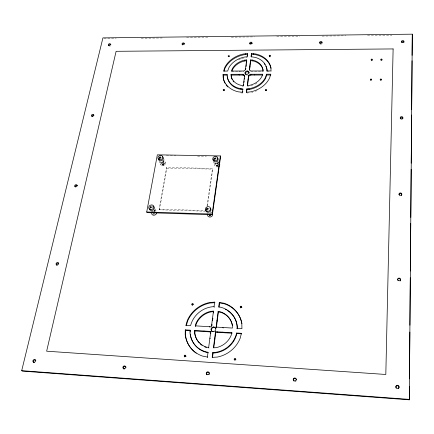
<?xml version="1.0" encoding="UTF-8"?>
<svg xmlns="http://www.w3.org/2000/svg" width="434" height="434" viewBox="0 0 434 434"><rect width="100%" height="100%" fill="white"/><g stroke="black" fill="none" stroke-linecap="round" stroke-linejoin="round"><path stroke-width="0.33" stroke-dasharray="2.17 1.63" d="M206.72 210.598L207.306 206.579M207.403 205.911L212.763 169.103L212.524 168.403L166.558 167.459L159.142 209.145L159.468 209.79L205.277 211.222M206.562 209.275L206.953 206.595M207.051 205.922L212.524 168.403M159.468 209.79L166.862 168.148L166.558 167.459M247.488 86.382L248.514 86.274M247.141 93.017L248.682 92.849M163.157 164.589L162.62 164.578M245.926 57.706L247.25 57.619M103.954 38.664L116.149 38.517M141.218 38.225L162.224 37.975M186.615 37.687L208.298 37.432M231.338 37.161L254.373 36.885M276.735 36.624L299.769 36.353M322.131 36.087L345.844 35.805M367.527 35.55L391.918 35.262M231.74 71.843L243.924 71.8M250.836 71.778L263.134 71.74M267.035 71.729L271.19 71.713M166.461 155.697L175.933 155.86M197.589 156.245L206.389 156.403M166.862 168.148L212.763 169.103M159.142 209.145L205.016 210.571M242.134 86.236L243.458 86.377M240.582 92.838L242.573 93.06M154.211 209.747L155.068 211.412M155.014 208.906L156.517 211.835M159.018 160.878L160.759 164.736M160.607 161.795L161.687 164.188M161.98 163.922L162.419 164.801M163.151 160.374L164.215 162.777M164.085 163.298A1.069 0.884 -23.3 0 1 162.886 164.616A1.069 0.884 -23.3 0 1 162.316 163.195A1.069 0.884 -23.3 0 1 164.085 163.298L164.388 163.992A1.069 0.884 -23.3 0 1 163.195 165.311A1.069 0.884 -23.3 0 1 162.625 163.889A1.069 0.884 -23.3 0 1 164.388 163.992M163.385 158.242L165.338 162.669M213.669 161.996L214.96 165.815M214.971 162.544L215.785 164.969M218.177 164.101L218.248 164.323A1.08 0.911 -18.4 0 0 216.783 163.732A1.08 0.911 -18.4 0 0 216.354 165.191L216.544 165.918M217.803 161.698L218.6 164.123A1.47 1.237 -18.4 0 0 216.615 163.45A1.47 1.237 -18.4 0 0 215.991 165.354A1.47 1.237 -18.4 0 0 218.194 165.365M239.487 71.03L239.671 71.816M159.441 158.828A1.899 1.562 -23.2 0 1 161.887 157.732M150.376 208.239A1.969 1.671 -27 0 1 152.947 207.192M206.774 209.985A1.986 1.725 -21.4 0 1 209.367 208.917M214.152 159.652A1.92 1.611 -18.3 0 1 216.268 158.676M149.822 208.477A1.969 1.671 -27 0 1 150.918 206.709A1.969 1.671 -27 0 1 153.018 206.736M206.513 209.324A1.991 1.725 -21.4 0 1 209.888 208.77M213.729 159.349A1.92 1.611 -18.3 0 1 216.886 158.296M158.98 158.535A1.899 1.568 -23.2 0 1 161.573 157.021M153.734 214.309A1.107 0.944 -27.1 0 1 153.457 213.642M270.16 56.962A0.608 0.472 -12 0 1 269.704 56.968M321.567 43.964A1.221 0.944 -8.3 0 1 320.091 43.942M256.879 83.046A16.242 12.836 -13.8 0 1 253.744 84.82M252.621 85.281A16.242 12.836 -13.8 0 1 250.868 85.856M154.688 213.723A1.107 0.944 -27.1 0 1 153.511 213.75M238.478 59.903A20.181 15.949 -13.8 0 1 240.252 59.133M241.467 58.693A20.181 15.949 -13.8 0 1 243.989 57.999M218.139 165.251A1.08 0.911 -18.4 0 1 216.506 165.468A1.08 0.911 -18.4 0 1 216.712 164.047A1.08 0.911 -18.4 0 1 218.269 164.323M110.144 46.118A1.15 0.857 -22.2 0 1 109.563 46.232M209.98 216.311A1.118 0.971 -21.5 0 1 209.313 215.324M257.091 90.608A24.369 19.253 -13.8 0 1 255.311 91.341M252.838 92.144A24.369 19.253 -13.8 0 1 251.584 92.469M210.821 215.438A1.118 0.977 -21.4 0 1 209.275 215.389M218.172 166.141A1.08 0.911 -18.4 0 1 216.745 166.168A1.08 0.911 -18.4 0 1 216.734 164.92A1.08 0.911 -18.4 0 1 218.161 164.676M247.977 74.832A2.029 1.606 -13.8 0 1 246.441 75.001M402.372 119.328A1.335 1.085 -0.4 0 1 400.745 119.35M399.833 195.929A1.411 1.21 3.2 0 1 399.513 195.767M381.736 60.765A0.635 0.494 -3.7 0 1 381.106 60.771M372.182 60.744A0.629 0.494 -4.4 0 1 371.287 60.749M210.474 215.383A1.118 0.977 -21.4 0 1 209.378 215.351M210.463 212.378A2.631 2.289 -21.4 0 1 211.7 212.731M206.454 209.334A2.653 2.306 -21.4 0 1 210.105 208.58M207.013 210.669A1.535 1.335 -21.4 0 1 209.313 209.356M211.076 215.4A1.524 1.324 -21.4 0 1 208.96 215.524M209.703 213.23A1.524 1.324 -21.4 0 1 210.474 213.181M149.801 206.942A2.631 2.23 -27 0 1 150.88 206.123M151.531 205.911A2.631 2.23 -27 0 1 152.193 205.852M150.034 208.26A1.79 1.519 -27 0 1 151.222 206.747A1.79 1.519 -27 0 1 153.088 206.985M154.612 209.774A1.785 1.514 -27 0 1 154.189 211.683M151.499 211.504A1.785 1.514 -27 0 1 151.352 211.136M152.198 211.7A2.604 2.213 -27.1 0 1 153.262 210.886M153.907 210.68A2.604 2.213 -27.1 0 1 156.207 211.347M152.269 211.081A2.631 2.23 -27 0 1 151.602 211.141M149.708 208.146A2.631 2.23 -27 0 1 153.083 206.606M150.799 208.233A1.519 1.291 -27 0 1 152.497 207.506M154.694 213.821A1.508 1.28 -27.1 0 1 152.947 213.718M153.397 211.608A1.508 1.28 -27.1 0 1 154.857 211.521M206.763 208.195A2.658 2.306 -21.4 0 1 207.354 207.837M206.649 209.595A1.812 1.568 -21.4 0 1 209.655 208.716M211.049 211.911A1.801 1.562 -21.4 0 1 210.821 213.132M213.62 158.448A2.566 2.154 -18.3 0 1 214.081 158.003M214.651 157.661A2.566 2.154 -18.3 0 1 216.588 157.477M213.984 159.305A1.747 1.465 -18.3 0 1 216.886 158.453M218.036 161.448A1.736 1.459 -18.3 0 1 217.13 163.618A1.736 1.459 -18.3 0 1 214.863 162.772M218.118 165.251A1.08 0.911 -18.4 0 1 216.49 165.468A1.08 0.911 -18.4 0 1 216.691 164.047A1.08 0.911 -18.4 0 1 218.248 164.323M218.042 165.028A1.08 0.911 -18.4 0 1 216.354 165.191M218.242 166.683A2.539 2.137 -18.4 0 1 214.787 164.725A2.539 2.137 -18.4 0 1 218.779 162.907M217.797 161.443A2.561 2.154 -18.3 0 1 217.331 161.887M213.772 159.164A2.561 2.154 -18.3 0 1 216.734 158.198M214.38 160.075A1.481 1.242 -18.3 0 1 216.544 159.153M162.994 160.406A2.533 2.089 -23.3 0 1 162.522 160.851M159.169 158.166A2.533 2.089 -23.3 0 1 161.475 157.124M159.723 159.061A1.465 1.21 -23.3 0 1 161.16 158.036M158.931 157.461A2.539 2.089 -23.2 0 1 161.242 156.414M159.251 158.302A1.725 1.421 -23.2 0 1 161.784 157.249M163.298 160.135A1.72 1.421 -23.3 0 1 162.777 162.462A1.72 1.421 -23.3 0 1 160.396 161.73M162.528 164.361A1.069 0.884 -23.3 0 0 163.987 163.265A1.069 0.884 -23.3 0 0 162.338 162.821A1.069 0.884 -23.3 0 0 162.528 164.361M162.05 165.772A2.512 2.078 -23.3 0 0 165.484 163.189A2.512 2.078 -23.3 0 0 161.611 162.153A2.512 2.078 -23.3 0 0 162.05 165.772M162.506 164.708A1.454 1.204 -23.3 0 0 164.34 163.065A1.454 1.204 -23.3 0 0 162.007 162.679A1.454 1.204 -23.3 0 0 162.506 164.708"/><path stroke-width="0.65" d="M409.311 399.828L412.3 34.172L102.923 37.888L21.7 370.663L22.275 371.103L409.311 399.828L409.419 386.265M409.479 378.806L409.859 332.021M409.913 325.24L410.293 277.771M410.347 270.995L410.732 223.526M410.781 217.423L411.166 169.282M411.215 163.179L411.606 115.037M411.649 109.612L412.04 60.793M412.083 55.368L412.3 34.172M194.622 330.453L194.92 330.963L211.054 331.95L210.783 331.44L194.622 330.453L194.6 332.949A19.459 18.13 -34.1 0 0 206.15 347.037L208.656 347.536L208.933 348.025M194.92 330.963L194.899 333.458A19.427 18.103 -34.2 0 0 199.38 343.001M185.584 330.393L190.385 330.686L190.081 330.176L185.269 329.883L185.584 330.393L185.513 335.292A29.149 27.163 -34.2 0 0 196.233 353.216M185.269 329.883L185.199 334.788A29.192 27.196 -34.2 0 0 202.445 356.059L207.398 357.057L207.68 357.535M267.051 71.181L267.084 70.096A20.181 15.949 -13.8 0 0 265.841 66.114M237.018 328.343L237.138 326.976A24.13 22.476 -34.2 0 0 218.725 306.865L219.306 302.379L224.134 303.263A29.192 27.196 -34.2 0 1 241.83 323.715L241.939 328.641L237.018 328.343L237.246 328.858L237.365 327.496A24.092 22.449 -34.2 0 0 227.579 310.619M190.081 330.176L189.924 331.538A24.13 22.476 -34.2 0 0 208.027 352.283L207.398 357.057M190.228 332.043L190.336 331.137M212.834 352.457L212.199 357.383L217.353 357.057A29.192 27.196 -34.2 0 0 240.186 338.211L241.412 333.307L236.622 333.014A24.13 22.476 -34.2 0 1 214.25 352.511L212.834 352.457L213.105 352.94L212.552 357.242M215.514 331.728L213.43 347.846L216.034 347.677A19.459 18.13 -34.1 0 0 231.208 335.205L231.843 332.721L215.514 331.728L215.779 332.238L213.788 347.661M216.11 327.095L218.139 311.384L220.608 311.845A19.459 18.13 -34.1 0 1 232.358 325.565L232.396 328.066L216.11 327.095L216.376 327.61L218.4 311.921L218.139 311.384M246.892 88.84L246.447 92.296L250.781 91.84A24.402 19.27 -13.8 0 0 269.72 77.681L270.675 74.203L266.574 74.214L265.337 77.74A20.214 15.96 -13.8 0 1 248.932 88.726L246.892 88.84L246.702 92.491M248.617 75.462L247.309 85.601L249.501 85.368A16.264 12.846 -13.8 0 0 262.093 75.988L262.586 74.225L250.244 74.257L248.617 75.462L247.575 85.72M250.63 59.897L249.349 69.803L250.662 70.992L262.977 70.948L262.901 69.201A16.264 12.846 -13.8 0 0 252.729 60.109L250.63 59.897L249.599 70.015M251.454 53.518L251.036 56.74L255.187 57.364A20.214 15.96 -13.8 0 1 266.932 69.299L266.888 70.932L271.044 70.921L270.876 67.482A24.402 19.27 -13.8 0 0 255.561 53.925L251.454 53.518L251.291 56.892M218.98 307.408L219.561 302.927L219.306 302.379M208.656 347.536L210.783 331.44M213.468 311.124L211.396 326.813L195.278 325.847L195.956 323.411A19.459 18.13 -34.1 0 1 210.929 311.303L213.468 311.124L213.561 312.957M214.309 307.288L214.049 306.746L214.656 302.129L209.693 302.487A29.192 27.196 -34.2 0 0 187.309 320.52L185.953 325.288L186.262 325.804L187.613 321.041A29.149 27.163 -34.2 0 1 209.958 303.03L214.917 302.677L214.656 302.129M244.613 75.473L243.273 85.601L241.147 85.368A16.264 12.846 -13.8 0 1 231.11 76.058L231.078 74.312L243.306 74.279L244.613 75.473L244.792 76.254L243.49 75.06L243.306 74.279M212.047 324.42L211.884 325.641L211.618 325.126M212.703 319.446L212.877 318.149M242.649 92.496L242.801 91.368M243.545 85.72L243.718 84.397M243.979 82.411L244.158 81.087M244.407 79.178L244.564 78.011M245.693 69.456L245.845 68.301M246.078 66.505L246.333 64.574M246.507 63.288L246.756 61.362M247.423 56.311L247.597 55.004M212.383 214.732L212.128 214.071L220.369 155.931L157.341 154.829L146.714 211.987L147.061 212.638L212.383 214.732L220.597 156.652L220.369 155.931M231.913 71.263L232.266 70.107A16.242 12.836 -13.8 0 1 244.7 60.955L246.843 60.717M224.009 71.301L224.883 68.469A24.369 19.253 -13.8 0 1 243.485 54.82L247.684 54.348M266.574 74.214L266.726 75.006L265.489 78.527A20.181 15.949 -13.8 0 1 249.111 89.496L247.071 89.616M262.586 74.225L262.744 75.017L250.418 75.044L248.796 76.248M213.734 311.661L211.195 311.84A19.427 18.103 -34.2 0 0 196.249 323.932L195.571 326.363L195.278 325.847M223.147 74.328L227.226 74.317L227.134 75.95A20.214 15.96 -13.8 0 0 238.619 88.205L242.839 88.894L242.389 92.29L238.19 91.818A24.402 19.27 -13.8 0 1 223.184 77.762L223.147 74.328L223.396 78.543A24.369 19.253 -13.8 0 0 225.083 83.29M223.358 75.109L227.432 75.104M231.078 74.312L231.279 75.093L243.49 75.06M266.726 75.006L270.821 74.995L270.675 74.203M214.049 306.746L212.671 306.713A24.13 22.476 -34.2 0 0 190.607 325.571L185.953 325.288M146.714 211.987L212.128 214.071M213.105 352.94L214.521 352.988A24.092 22.449 -34.2 0 0 236.85 333.524L241.635 333.817M215.779 332.238L232.082 333.231L231.843 332.721M21.7 370.663L409.37 399.394M251.622 54.321L255.724 54.727A24.369 19.253 -13.8 0 1 271.022 68.279M250.803 60.695L252.897 60.906A16.242 12.836 -13.8 0 1 263.058 69.993L263.107 71.16M243.024 89.67L238.808 88.981A20.181 15.949 -13.8 0 1 227.335 76.731M219.561 302.927L224.378 303.811A29.149 27.163 -34.2 0 1 241.939 323.596M218.4 311.921L220.857 312.377A19.427 18.103 -34.2 0 1 232.494 325.5M204.018 331.028L204.3 331.538M209.899 338.124L210.175 338.623M209.052 331.332L209.329 331.842M210.561 333.138L210.832 333.648M214.651 338.417L214.917 338.921M211.087 329.124L211.358 329.634M209.671 326.71L209.942 327.225M215.291 333.431L215.557 333.936M213.75 326.954L214.016 327.469M217.25 331.831L217.51 332.341M212.264 320.221L212.535 320.748M216.327 325.402L216.593 325.923M222.316 332.14L222.571 332.65M216.962 320.498L217.222 321.019M222.897 327.502L223.147 328.017M236.622 333.014L236.85 333.524M240.859 88.574L241.049 89.344M239.042 74.29L239.232 75.071M242.769 74.279L242.953 75.066M248.932 88.726L249.111 89.496M248.167 78.977L248.34 79.758M247.196 71.002L247.375 71.789M244.662 60.142L244.841 60.939M250.244 74.257L250.418 75.044M245.514 53.767L245.687 54.57M250.781 74.257L250.955 75.044M249.8 66.337L249.973 67.129M254.53 74.247L254.698 75.033M252.588 60.093L252.756 60.89M253.402 53.707L253.57 54.51M231.279 75.093L231.311 76.84A16.242 12.836 -13.8 0 0 232.141 79.395M56.908 265.326A1.373 1.139 -37.6 0 1 56.702 265.109M56.572 264.838A1.373 1.139 -37.6 0 1 58.731 263.292M269.53 56.236A0.608 0.472 -12 0 1 270.48 56.219M319.706 43.302A1.221 0.944 -8.3 0 1 320.872 42.25A1.221 0.944 -8.3 0 1 322.136 43.091M233.785 81.874A16.242 12.836 -13.8 0 1 233.063 80.957M227.817 86.93A24.369 19.253 -13.8 0 1 226.114 84.918M264.17 63.576A20.181 15.949 -13.8 0 1 264.914 64.558M182.318 44.973A1.172 0.89 -17.8 0 1 182.969 43.807A1.172 0.89 -17.8 0 1 184.407 43.991M249.838 43.98A1.194 0.922 -13.3 0 1 250.901 42.988A1.194 0.922 -13.3 0 1 252.165 43.584M240.642 307.928A0.716 0.673 -24.9 0 1 240.935 306.773A0.716 0.673 -24.9 0 1 241.825 307.543M401.439 42.386A1.264 0.971 -2.7 0 1 402.719 41.404A1.264 0.971 -2.7 0 1 403.967 42.358M293.726 380.944A1.519 1.503 -13.4 0 1 294.344 378.513A1.519 1.503 -13.4 0 1 296.368 380M295.874 381.041A1.519 1.503 -13.4 0 1 295.543 381.269M206.432 347.526A19.427 18.103 -34.2 0 1 204.734 346.842M202.108 345.345A19.427 18.103 -34.2 0 1 200.231 343.847M265.478 90.5A0.618 0.499 -12.4 0 1 266.66 90.5M228.414 56.632A0.597 0.467 -15 0 1 229.342 56.425M108.75 45.76A1.15 0.857 -22.2 0 1 109.493 44.534A1.15 0.857 -22.2 0 1 110.882 44.892M234.425 359.96A0.749 0.711 -38.4 0 1 235.179 358.978A0.749 0.711 -38.4 0 1 235.776 360.003M397.587 280.033A1.492 1.351 10.6 0 1 399.595 278.78A1.492 1.351 10.6 0 1 400.164 280.988M184.862 356.965A0.743 0.689 -43.3 0 1 184.618 356.054A0.743 0.689 -43.3 0 1 185.53 355.658A0.743 0.689 -43.3 0 1 185.936 356.498M192.311 305.314A0.716 0.651 -32.7 0 1 192.311 304.31A0.716 0.651 -32.7 0 1 193.347 304.359M206.909 374.781A1.508 1.421 -46.3 0 1 207.3 372.47A1.508 1.421 -46.3 0 1 209.41 373.311M209.383 374.07A1.508 1.421 -46.3 0 1 209.221 374.428M398.548 388.435A1.622 1.519 32.9 0 1 398.211 388.658M396.296 388.273A1.622 1.519 32.9 0 1 396.047 387.931M395.846 387.144A1.622 1.519 32.9 0 1 397.875 385.799A1.622 1.519 32.9 0 1 398.803 388.132M212.275 331.712A2.43 2.262 -34.2 0 1 212.264 328.044A2.43 2.262 -34.2 0 1 215.91 328.744M124.205 369.16A1.503 1.34 -47.8 0 1 123.793 366.779A1.503 1.34 -47.8 0 1 126.093 367.37M33.939 362.58A1.497 1.253 -47.8 0 1 33.809 360.546A1.497 1.253 -47.8 0 1 35.865 360.323M223.412 90.527A0.613 0.488 -15.8 0 1 224.606 90.489M208.309 352.766A24.092 22.449 -34.2 0 1 190.803 336.632M190.542 335.336A24.092 22.449 -34.2 0 1 190.358 334.023M225.284 309.344A24.092 22.449 -34.2 0 1 226.45 309.947M245.601 74.577A2.029 1.606 -13.8 0 1 245.324 74.241M245.177 73.851A2.029 1.606 -13.8 0 1 246.854 71.849A2.029 1.606 -13.8 0 1 249.149 72.993M91.878 116.437A1.221 0.949 -25.8 0 1 93.901 115.249M400.219 118.357A1.335 1.085 -0.4 0 1 401.694 117.402A1.335 1.085 -0.4 0 1 402.866 118.601M75.104 186.826A1.291 1.042 -30.7 0 1 77.42 185.763M401.678 195.305A1.411 1.21 3.2 0 1 401.493 195.577M398.982 194.644A1.411 1.21 3.2 0 1 400.566 193.629A1.411 1.21 3.2 0 1 401.77 195.002M380.895 60.093A0.635 0.494 -3.7 0 1 381.991 60.087M371.211 60.152A0.629 0.494 -4.4 0 1 372.301 60.147M370.441 80.062A0.64 0.51 -4 0 1 371.547 80.057M380.265 80.046A0.646 0.51 -3.2 0 1 381.377 80.046M212.514 213.615A2.631 2.289 -21.4 0 1 210.132 217.043A2.631 2.289 -21.4 0 1 207.74 214.027M153.397 206.199A2.631 2.23 -27 0 1 152.969 210.056A2.631 2.23 -27 0 1 149.225 208.689M156.647 212.996A2.604 2.213 -27.1 0 1 154.395 215.161A2.604 2.213 -27.1 0 1 151.781 214M151.634 213.436A2.604 2.213 -27.1 0 1 151.656 212.834M210.425 208.309A2.658 2.306 -21.4 0 1 209.031 212.123A2.658 2.306 -21.4 0 1 205.759 209.834M217.629 158.068A2.566 2.154 -18.3 0 1 217.505 160.889A2.566 2.154 -18.3 0 1 214.282 161.562A2.566 2.154 -18.3 0 1 213.289 158.974M219.241 163.26A2.539 2.137 -18.4 0 1 218.807 166.347M162.408 156.728A2.539 2.089 -23.2 0 1 163.005 159.365A2.539 2.089 -23.2 0 1 160.032 160.705A2.539 2.089 -23.2 0 1 158.405 158.535M393.123 48.934L385.815 374.471L46.644 351.198L116.111 51.304L393.123 48.934M246.669 59.919L245.356 69.82L243.74 71.013L231.539 71.057L232.065 69.321A16.264 12.846 -13.8 0 1 244.516 60.158L246.669 59.919M247.51 53.545L247.076 56.821L245.085 56.946A20.214 15.96 -13.8 0 0 228.94 67.612L227.628 71.067L223.629 71.084L224.676 67.677A24.402 19.27 -13.8 0 1 243.306 54.017L247.51 53.545M400.783 118.574A1.335 1.085 -0.4 0 0 402.909 117.826A1.335 1.085 -0.4 0 0 401.049 116.708A1.335 1.085 -0.4 0 0 400.783 118.574M246.262 74.214A2.034 1.606 -13.8 0 0 248.975 72.207A2.034 1.606 -13.8 0 0 245.72 71.485A2.034 1.606 -13.8 0 0 246.262 74.214M269.557 56.165A0.608 0.472 -12 0 0 270.431 55.644A0.608 0.472 -12 0 0 269.503 55.34A0.608 0.472 -12 0 0 269.557 56.165M294.247 380.916A1.524 1.508 -13.5 0 0 296.2 379.153A1.524 1.508 -13.5 0 0 293.693 378.367A1.524 1.508 -13.5 0 0 294.247 380.916M124.515 368.699A1.508 1.34 -47.7 0 0 125.372 366.285A1.508 1.34 -47.7 0 0 122.947 366.98A1.508 1.34 -47.7 0 0 124.515 368.699M92.263 116.317A1.221 0.949 -25.8 0 0 93.782 114.934A1.221 0.949 -25.8 0 0 91.856 114.712A1.221 0.949 -25.8 0 0 92.263 116.317M234.924 359.954A0.749 0.711 -38.3 0 0 235.499 358.809A0.749 0.711 -38.3 0 0 234.23 358.929A0.749 0.711 -38.3 0 0 234.924 359.954M320.276 43.243A1.221 0.944 -8.3 0 0 322.061 42.266A1.221 0.944 -8.3 0 0 320.194 41.604A1.221 0.944 -8.3 0 0 320.276 43.243M57.337 264.946A1.378 1.139 -37.6 0 0 58.449 262.928A1.378 1.139 -37.6 0 0 56.208 263.324A1.378 1.139 -37.6 0 0 57.337 264.946M182.606 44.653A1.172 0.89 -17.8 0 0 184.314 43.628A1.172 0.89 -17.8 0 0 182.578 43.08A1.172 0.89 -17.8 0 0 182.606 44.653M250.223 43.937A1.194 0.922 -13.3 0 0 252.024 43.015A1.194 0.922 -13.3 0 0 250.288 42.32A1.194 0.922 -13.3 0 0 250.223 43.937M402.101 42.375A1.264 0.971 -2.7 0 0 404.005 41.518A1.264 0.971 -2.7 0 0 402.123 40.693A1.264 0.971 -2.7 0 0 402.101 42.375M228.441 56.453A0.597 0.467 -15 0 0 229.32 55.943A0.597 0.467 -15 0 0 228.425 55.639A0.597 0.467 -15 0 0 228.441 56.453M223.515 90.277A0.613 0.488 -15.8 0 0 224.4 89.719A0.613 0.488 -15.8 0 0 223.461 89.42A0.613 0.488 -15.8 0 0 223.515 90.277M240.745 307.538A0.722 0.673 -24.8 0 0 241.597 306.648A0.722 0.673 -24.8 0 0 240.398 306.426A0.722 0.673 -24.8 0 0 240.745 307.538M265.684 90.343A0.624 0.499 -12.4 0 0 266.509 89.724A0.624 0.499 -12.4 0 0 265.505 89.496A0.624 0.499 -12.4 0 0 265.684 90.343M108.945 45.418A1.156 0.857 -22.2 0 0 110.583 44.333A1.156 0.857 -22.2 0 0 108.88 43.894A1.156 0.857 -22.2 0 0 108.945 45.418M398.103 280.397A1.497 1.351 10.5 0 0 400.571 279.784A1.497 1.351 10.5 0 0 398.678 278.123A1.497 1.351 10.5 0 0 398.103 280.397M213.154 331.581A2.43 2.268 -34.1 0 0 215.644 328.229A2.43 2.268 -34.1 0 0 211.553 327.99A2.43 2.268 -34.1 0 0 213.154 331.581M184.9 356.58A0.743 0.689 -43.2 0 0 185.573 355.484A0.743 0.689 -43.2 0 0 184.331 355.522A0.743 0.689 -43.2 0 0 184.9 356.58M192.338 304.901A0.716 0.651 -32.6 0 0 193.135 303.963A0.716 0.651 -32.6 0 0 191.947 303.838A0.716 0.651 -32.6 0 0 192.338 304.901M395.933 387.101A1.622 1.524 32.8 0 0 398.591 387.985A1.622 1.524 32.8 0 0 397.913 385.343A1.622 1.524 32.8 0 0 395.933 387.101M399.557 195.072A1.411 1.21 3.1 0 0 401.813 194.302A1.411 1.21 3.1 0 0 399.877 193A1.411 1.21 3.1 0 0 399.557 195.072M208.022 374.683A1.514 1.421 -46.1 0 0 208.776 372.209A1.514 1.421 -46.1 0 0 206.296 372.92A1.514 1.421 -46.1 0 0 208.022 374.683M34.395 362.227A1.503 1.259 -47.8 0 0 35.311 359.867A1.503 1.259 -47.8 0 0 32.957 360.589A1.503 1.259 -47.8 0 0 34.395 362.227M75.473 186.859A1.291 1.042 -30.6 0 0 77.089 185.356A1.291 1.042 -30.6 0 0 75.077 185.068A1.291 1.042 -30.6 0 0 75.473 186.859M381.112 59.946A0.635 0.494 -3.7 0 0 382.077 59.512A0.635 0.494 -3.7 0 0 381.139 59.089A0.635 0.494 -3.7 0 0 381.112 59.946M380.488 79.937A0.646 0.51 -3.2 0 0 381.47 79.493A0.646 0.51 -3.2 0 0 380.515 79.053A0.646 0.51 -3.2 0 0 380.488 79.937M371.412 60.006A0.635 0.494 -4.4 0 0 372.377 59.572A0.635 0.494 -4.4 0 0 371.444 59.149A0.635 0.494 -4.4 0 0 371.412 60.006M370.641 79.948A0.64 0.51 -4 0 0 371.623 79.509A0.64 0.51 -4 0 0 370.679 79.069A0.64 0.51 -4 0 0 370.641 79.948M150.864 209.557A2.637 2.235 -26.9 0 0 153.685 206.139A2.637 2.235 -26.9 0 0 149.312 206.009A2.637 2.235 -26.9 0 0 150.864 209.557M206.985 211.233A2.664 2.311 -21.4 0 0 210.582 208.439A2.664 2.311 -21.4 0 0 206.389 207.251A2.664 2.311 -21.4 0 0 206.985 211.233M214.336 160.683A2.571 2.154 -18.3 0 0 217.803 158.041A2.571 2.154 -18.3 0 0 213.74 156.983A2.571 2.154 -18.3 0 0 214.336 160.683M159.381 159.658A2.544 2.094 -23.2 0 0 162.864 157.054A2.544 2.094 -23.2 0 0 158.947 156.012A2.544 2.094 -23.2 0 0 159.381 159.658"/></g></svg>
